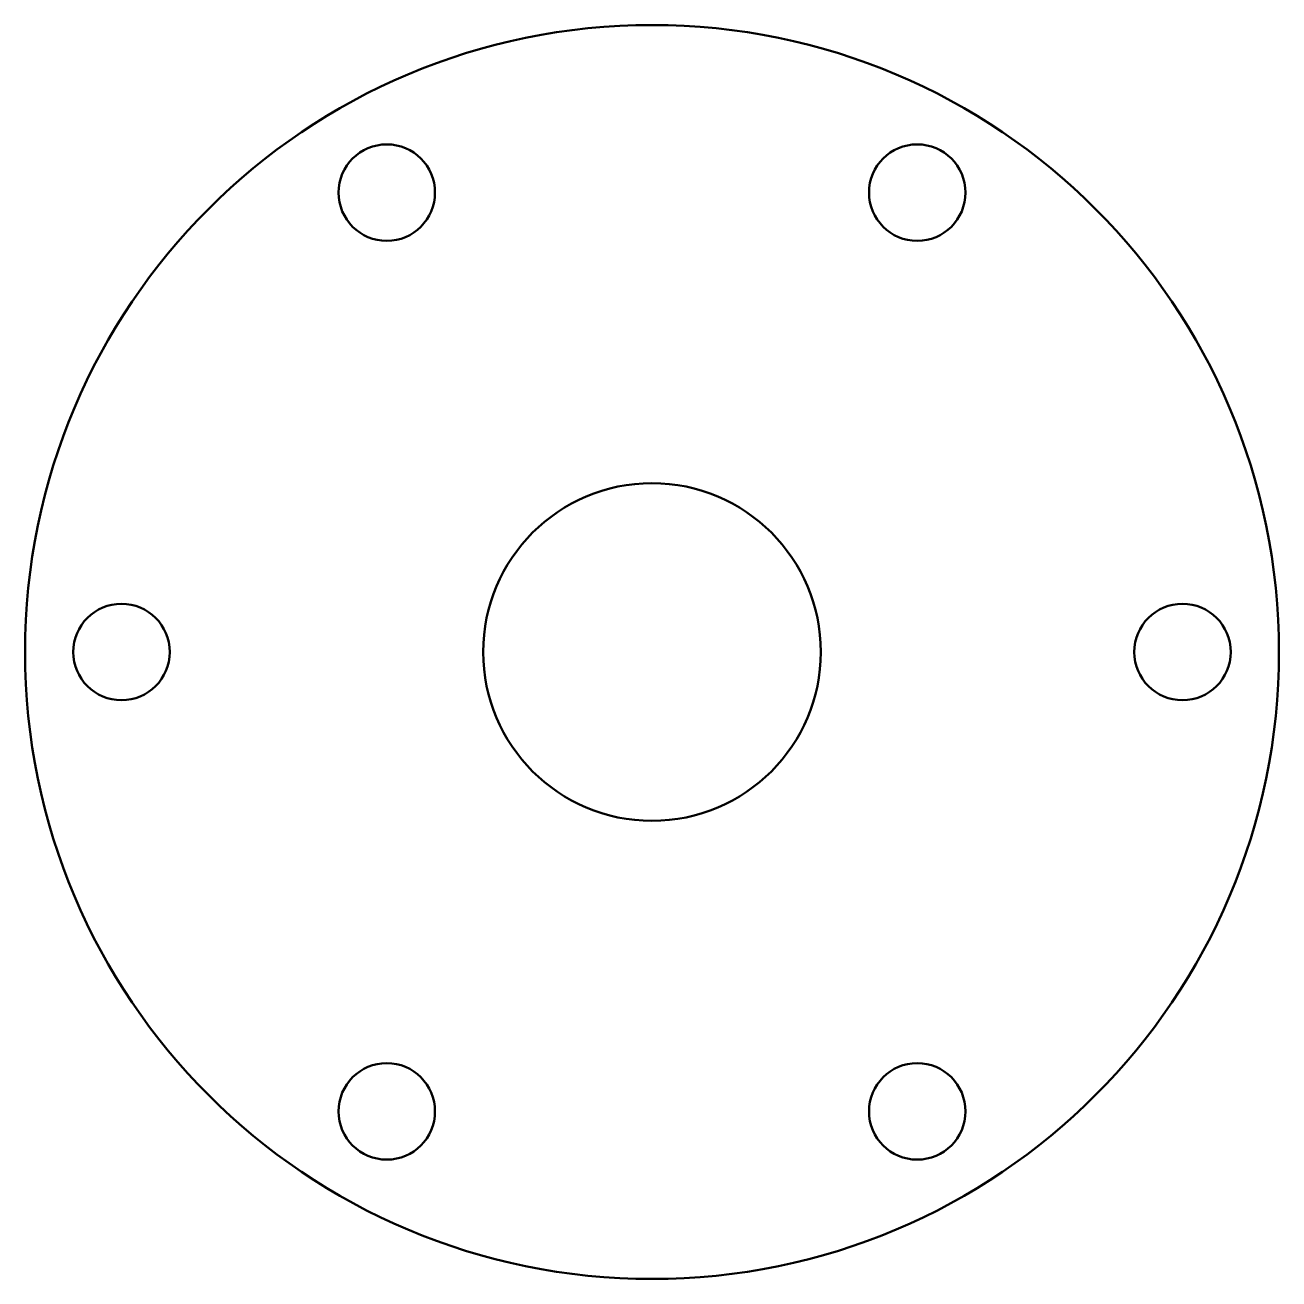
# Model space of a CAD drawing. Header units: millimetres. Extents: x 0 to 130, y 0 to 130.
import ezdxf

# ---------------------------------------------------------------- set-up
doc = ezdxf.new("R2010")
doc.units = ezdxf.units.MM
doc.layers.add('IV_INTERIOR_PROFILES', color=7, linetype='Continuous', lineweight=50)
doc.layers.add('IV_OUTER_PROFILE', color=7, linetype='Continuous', lineweight=50)

msp = doc.modelspace()

# ---------------------------------------------------------------- linework, layer by layer
at = {"layer": 'IV_INTERIOR_PROFILES'}
for centre, radius in [((37.5, 112.63), 5), ((92.5, 112.63), 5), ((65, 65), 17.5), ((10, 65), 5), ((120, 65), 5), ((37.5, 17.37), 5), ((92.5, 17.37), 5)]:
    msp.add_circle(centre, radius, dxfattribs=at)
at = {"layer": 'IV_OUTER_PROFILE'}
msp.add_circle((65, 65), 65, dxfattribs=at)

doc.saveas('drawing.dxf')
